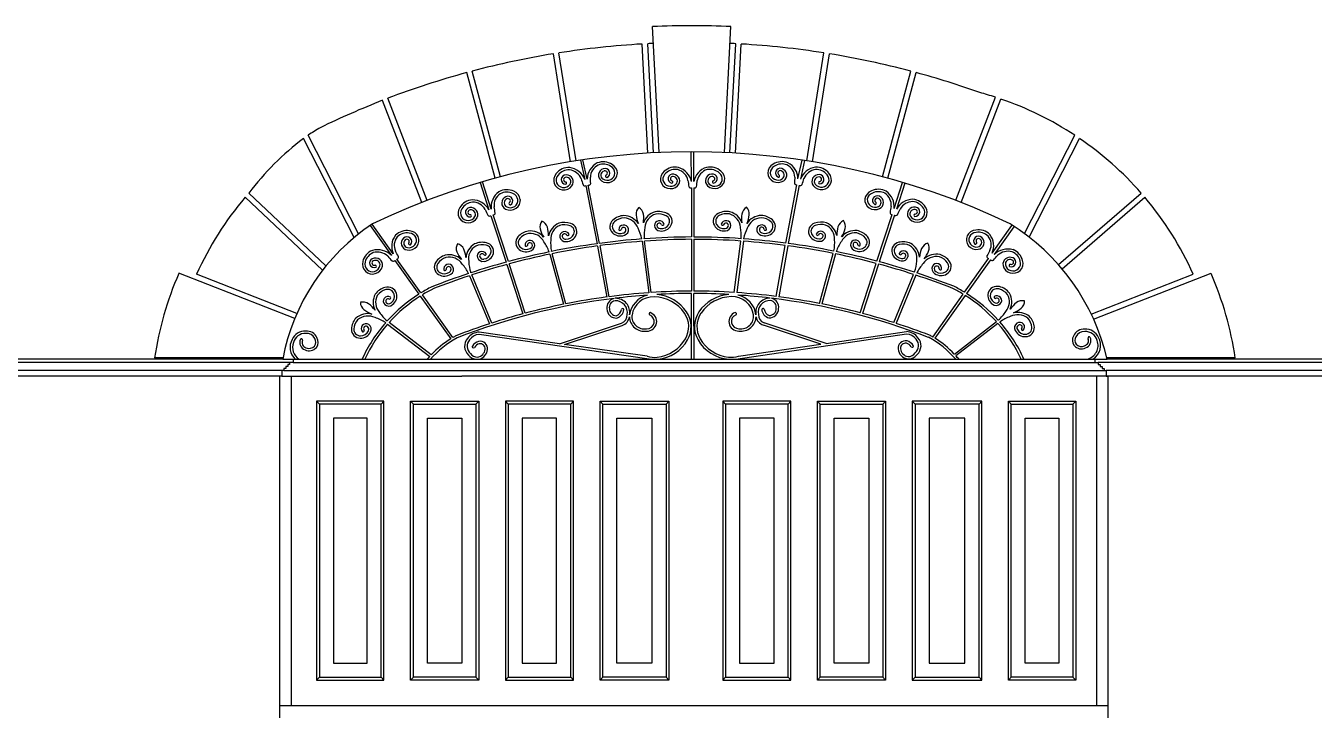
# Model space of a CAD drawing. Extents: x -43 to 90, y 6 to 81.
# Drawn here: x 37.822 to 42.417, y 64.03 to 66.472 of the extents above; entities that cross this region are included whole.
import ezdxf

# ---------------------------------------------------------------- set-up
doc = ezdxf.new("R2010")
doc.units = 0
doc.header["$LTSCALE"] = 0.1
doc.header["$MEASUREMENT"] = 0
doc.layers.add('visto', color=9, linetype='CONTINUOUS')

msp = doc.modelspace()

# ---------------------------------------------------------------- linework, layer by layer
at = {"layer": 'visto'}
for p, q in [((40.0805, 66.0196), (40.0569, 66.469)), ((40.3131, 66.0196), (40.3367, 66.469)), ((40.0405, 66.0175), (40.0201, 66.4069)), ((40.0605, 66.0186), (40.0401, 66.408)), ((40.3331, 66.0186), (40.3535, 66.408)), ((40.353, 66.0175), (40.3735, 66.4069)), ((39.7647, 65.9868), (39.7037, 66.3721)), ((39.7844, 65.99), (39.7234, 66.3753)), ((40.6071, 65.9901), (40.6682, 66.3753)), ((40.6269, 65.9869), (40.6879, 66.3721)), ((39.5149, 65.9331), (39.4139, 66.3101)), ((40.8768, 65.9334), (40.9777, 66.3101)), ((39.4956, 65.9279), (39.3946, 66.3049)), ((40.8961, 65.9282), (40.997, 66.3049)), ((39.2528, 65.8486), (39.1128, 66.2133)), ((41.139, 65.8492), (41.2802, 66.2171)), ((39.2342, 65.8414), (39.0942, 66.206)), ((41.1577, 65.842), (41.2992, 66.2107)), ((39.0083, 65.7291), (38.8288, 66.0814)), ((41.3841, 65.7307), (41.5628, 66.0814)), ((38.9924, 65.7162), (38.812, 66.0702)), ((41.4001, 65.718), (41.5795, 66.0702)), ((39.7998, 65.9924), (39.8154, 65.9237)), ((39.8241, 65.9251), (39.8084, 65.9937)), ((40.1955, 65.9159), (40.1951, 66.0211)), ((40.2043, 65.9159), (40.2038, 66.0221)), ((40.5757, 65.926), (40.5902, 65.9926)), ((40.5988, 65.9913), (40.5843, 65.9246)), ((39.4418, 65.9125), (39.4734, 65.8156)), ((39.4817, 65.8182), (39.4502, 65.915)), ((39.8194, 65.9017), (39.8597, 65.6945)), ((39.8684, 65.6957), (39.828, 65.9032)), ((40.1956, 65.8937), (40.1958, 65.7184)), ((40.2043, 65.8937), (40.2045, 65.7184)), ((40.532, 65.6965), (40.5718, 65.9041)), ((40.5805, 65.9027), (40.5407, 65.6953)), ((40.9183, 65.8199), (40.9484, 65.913)), ((40.9567, 65.9105), (40.9266, 65.8174)), ((38.8801, 65.5994), (38.604, 65.8599)), ((38.8925, 65.6151), (38.6171, 65.8751)), ((39.4526, 65.8796), (39.4525, 65.8796)), ((39.4609, 65.8819), (39.4609, 65.8819)), ((40.939, 65.8837), (40.939, 65.8836)), ((40.9473, 65.8814), (40.9474, 65.8814)), ((41.5043, 65.6201), (41.7994, 65.8751)), ((41.5174, 65.605), (41.8125, 65.8599)), ((39.0497, 65.7595), (39.1257, 65.6525)), ((39.1326, 65.6577), (39.0568, 65.7643)), ((39.4803, 65.7944), (39.5347, 65.6283)), ((39.5431, 65.6306), (39.4887, 65.797)), ((40.8574, 65.6322), (40.9114, 65.7987)), ((40.9198, 65.7962), (40.8658, 65.6299)), ((41.2679, 65.6603), (41.3381, 65.7597)), ((41.3455, 65.7551), (41.2751, 65.6556)), ((40.0183, 65.7119), (40.0184, 65.7113)), ((40.0271, 65.7119), (40.027, 65.713)), ((40.1958, 65.71), (40.196, 65.5254)), ((40.2045, 65.71), (40.2048, 65.5254)), ((40.3732, 65.7123), (40.3733, 65.7134)), ((40.382, 65.7124), (40.3819, 65.7117)), ((39.688, 65.6657), (39.6882, 65.665)), ((39.6968, 65.6668), (39.6965, 65.6678)), ((39.8612, 65.6862), (39.8938, 65.5042)), ((39.9024, 65.5054), (39.8698, 65.6874)), ((40.0195, 65.7029), (40.0434, 65.5196)), ((40.0521, 65.5202), (40.0282, 65.7036)), ((40.3487, 65.5205), (40.3721, 65.704)), ((40.3809, 65.7034), (40.3574, 65.52)), ((40.4984, 65.5061), (40.5306, 65.6882)), ((40.5392, 65.6871), (40.5071, 65.505)), ((40.7037, 65.668), (40.704, 65.669)), ((40.7124, 65.6669), (40.7122, 65.6663)), ((39.1384, 65.6346), (39.2239, 65.5142)), ((39.2312, 65.5188), (39.1456, 65.6393)), ((39.5373, 65.6203), (39.5949, 65.4441)), ((39.6033, 65.4464), (39.5457, 65.6226)), ((39.6904, 65.6569), (39.7397, 65.4783)), ((39.7483, 65.48), (39.699, 65.6587)), ((40.6526, 65.4811), (40.7015, 65.6599)), ((40.71, 65.6582), (40.6612, 65.4794)), ((40.7977, 65.4478), (40.8548, 65.6242)), ((40.8633, 65.6219), (40.8061, 65.4456)), ((41.1696, 65.5211), (41.2549, 65.6419)), ((41.2621, 65.6372), (41.1769, 65.5166)), ((38.7808, 65.427), (38.3678, 65.5887)), ((38.7886, 65.4454), (38.431, 65.5854)), ((39.4007, 65.5886), (39.401, 65.588)), ((39.4042, 65.5802), (39.4755, 65.4086)), ((39.4093, 65.5907), (39.4088, 65.5917)), ((39.4837, 65.4112), (39.4125, 65.5829)), ((40.9174, 65.413), (40.9882, 65.5848)), ((40.9964, 65.5821), (40.9257, 65.4103)), ((40.9914, 65.5927), (40.9918, 65.5936)), ((40.9999, 65.5906), (40.9997, 65.59)), ((41.6217, 65.443), (41.9855, 65.5854)), ((41.6301, 65.4248), (42.0488, 65.5887)), ((40.196, 65.5254), (40.196, 65.5254)), ((40.2048, 65.5254), (40.2048, 65.5254)), ((39.2289, 65.5073), (39.3372, 65.3548)), ((39.3445, 65.3593), (39.2362, 65.5119)), ((39.7483, 65.48), (39.7483, 65.48)), ((40.1964, 65.2821), (40.1961, 65.517)), ((40.2051, 65.2821), (40.2048, 65.517)), ((40.6526, 65.4811), (40.6526, 65.4811)), ((41.0567, 65.3614), (41.1647, 65.5142)), ((41.172, 65.5096), (41.0641, 65.3569)), ((39.6033, 65.4464), (39.6033, 65.4464)), ((40.7977, 65.4478), (40.7977, 65.4478)), ((39.1047, 65.413), (39.1054, 65.4125)), ((39.111, 65.4189), (39.1102, 65.4195)), ((39.1122, 65.4072), (39.2623, 65.292)), ((39.2681, 65.2983), (39.1179, 65.4136)), ((39.4837, 65.4112), (39.4837, 65.4112)), ((39.7248, 65.3376), (39.9463, 65.411)), ((39.7435, 65.335), (39.9489, 65.403)), ((40.6578, 65.3361), (40.4522, 65.4036)), ((40.6765, 65.3388), (40.4548, 65.4116)), ((40.9174, 65.413), (40.9174, 65.413)), ((41.1333, 65.3005), (41.2832, 65.4163)), ((41.2889, 65.4099), (41.1391, 65.2943)), ((41.2901, 65.4215), (41.2909, 65.4222)), ((41.2964, 65.4156), (41.2957, 65.4151)), ((40.0445, 65.2821), (39.4382, 65.3703)), ((39.7248, 65.3376), (39.4386, 65.3787)), ((40.3544, 65.2821), (40.9631, 65.3722)), ((40.6765, 65.3388), (40.9626, 65.3806)), ((40.0374, 65.2927), (39.7435, 65.335)), ((40.364, 65.2931), (40.6578, 65.3361)), ((38.7629, 65.2701), (35.9981, 65.2701)), ((38.7382, 65.2821), (36.0331, 65.2821)), ((38.7391, 65.287), (38.2814, 65.287)), ((38.7382, 65.2821), (41.6783, 65.2821)), ((38.7749, 65.2701), (41.6345, 65.2702)), ((44.239, 65.2701), (41.6465, 65.2701)), ((42.1351, 65.287), (41.6771, 65.287)), ((44.204, 65.2821), (41.6783, 65.2821)), ((38.7407, 65.2421), (36.0261, 65.2421)), ((38.7284, 65.2221), (36.0261, 65.2221)), ((38.7284, 61.5631), (38.7284, 65.2221)), ((38.7349, 65.2221), (39.3766, 65.2221)), ((38.7419, 65.2421), (41.6675, 65.2422)), ((38.7692, 64.0471), (38.7692, 65.2221)), ((41.6815, 65.2221), (39.3766, 65.2221)), ((41.6415, 64.0471), (41.6415, 65.2221)), ((44.211, 65.2421), (41.6745, 65.2421)), ((44.204, 65.2221), (41.6815, 65.2221)), ((41.6835, 61.5404), (41.6815, 65.2221)), ((38.8691, 65.1221), (38.8591, 65.1321)), ((39.0891, 65.1221), (39.0991, 65.1321)), ((39.2041, 65.1221), (39.1941, 65.1321)), ((39.4271, 65.1221), (39.4371, 65.1321)), ((39.5421, 65.1221), (39.5321, 65.1321)), ((39.7651, 65.1221), (39.7751, 65.1321)), ((39.8801, 65.1221), (39.8701, 65.1321)), ((40.1051, 65.1221), (40.1151, 65.1321)), ((40.3173, 65.1221), (40.3073, 65.1321)), ((40.5403, 65.1221), (40.5503, 65.1321)), ((40.6553, 65.1221), (40.6453, 65.1321)), ((40.8783, 65.1221), (40.8883, 65.1321)), ((40.9933, 65.1221), (40.9833, 65.1321)), ((41.2213, 65.1221), (41.2313, 65.1321)), ((41.3363, 65.1221), (41.3263, 65.1321)), ((41.5563, 65.1221), (41.5663, 65.1321)), ((38.8691, 64.1471), (38.8591, 64.1371)), ((39.0891, 64.1471), (39.0991, 64.1371)), ((39.2041, 64.1471), (39.1941, 64.1371)), ((39.4271, 64.1471), (39.4371, 64.1371)), ((39.5421, 64.1471), (39.5321, 64.1371)), ((39.7651, 64.1471), (39.7751, 64.1371)), ((39.8801, 64.1471), (39.8701, 64.1371)), ((40.1051, 64.1471), (40.1151, 64.1371)), ((40.3173, 64.1471), (40.3073, 64.1371)), ((40.5403, 64.1471), (40.5503, 64.1371)), ((40.6553, 64.1471), (40.6453, 64.1371)), ((40.8783, 64.1471), (40.8883, 64.1371)), ((40.9933, 64.1471), (40.9833, 64.1371)), ((41.2213, 64.1471), (41.2313, 64.1371)), ((41.3363, 64.1471), (41.3263, 64.1371)), ((41.5563, 64.1471), (41.5663, 64.1371)), ((38.7279, 64.0471), (41.6815, 64.0471))]:
    msp.add_line(p, q, dxfattribs=at)
for points in [[(38.7749, 65.2821), (38.7749, 65.2701), (38.7629, 65.2701), (38.7629, 65.2631), (38.7559, 65.2631), (38.7559, 65.2561), (38.7489, 65.2561), (38.7489, 65.2491), (38.7419, 65.2491), (38.7419, 65.2421), (38.7349, 65.2421), (38.7349, 65.2221), (38.7284, 65.2221)], [(41.6345, 65.2821), (41.6345, 65.2701), (41.6465, 65.2701), (41.6465, 65.2631), (41.6535, 65.2631), (41.6535, 65.2561), (41.6605, 65.2561), (41.6605, 65.2491), (41.6675, 65.2491), (41.6675, 65.2421), (41.6745, 65.2421), (41.6745, 65.2221), (41.6815, 65.2221)]]:
    msp.add_lwpolyline(points, dxfattribs=at)
for points in [[(39.0991, 65.1321), (38.8591, 65.1321), (38.8591, 64.1371), (39.0991, 64.1371)], [(39.0891, 65.1221), (38.8691, 65.1221), (38.8691, 64.1471), (39.0891, 64.1471)], [(39.1941, 65.1321), (39.4371, 65.1321), (39.4371, 64.1371), (39.1941, 64.1371)], [(39.2041, 65.1221), (39.4271, 65.1221), (39.4271, 64.1471), (39.2041, 64.1471)], [(39.7751, 65.1321), (39.5321, 65.1321), (39.5321, 64.1371), (39.7751, 64.1371)], [(39.7651, 65.1221), (39.5421, 65.1221), (39.5421, 64.1471), (39.7651, 64.1471)], [(39.8701, 65.1321), (40.1151, 65.1321), (40.1151, 64.1371), (39.8701, 64.1371)], [(39.8801, 65.1221), (40.1051, 65.1221), (40.1051, 64.1471), (39.8801, 64.1471)], [(40.5503, 65.1321), (40.3073, 65.1321), (40.3073, 64.1371), (40.5503, 64.1371)], [(40.5403, 65.1221), (40.3173, 65.1221), (40.3173, 64.1471), (40.5403, 64.1471)], [(40.6453, 65.1321), (40.8883, 65.1321), (40.8883, 64.1371), (40.6453, 64.1371)], [(40.6553, 65.1221), (40.8783, 65.1221), (40.8783, 64.1471), (40.6553, 64.1471)], [(41.2313, 65.1321), (40.9833, 65.1321), (40.9833, 64.1371), (41.2313, 64.1371)], [(41.2213, 65.1221), (40.9933, 65.1221), (40.9933, 64.1471), (41.2213, 64.1471)], [(41.3263, 65.1321), (41.5663, 65.1321), (41.5663, 64.1371), (41.3263, 64.1371)], [(41.3363, 65.1221), (41.5563, 65.1221), (41.5563, 64.1471), (41.3363, 64.1471)], [(39.0391, 65.0721), (38.9191, 65.0721), (38.9191, 64.1971), (39.0391, 64.1971)], [(39.2541, 65.0721), (39.3771, 65.0721), (39.3771, 64.1971), (39.2541, 64.1971)], [(39.7151, 65.0721), (39.5921, 65.0721), (39.5921, 64.1971), (39.7151, 64.1971)], [(39.9301, 65.0721), (40.0551, 65.0721), (40.0551, 64.1971), (39.9301, 64.1971)], [(40.4903, 65.0721), (40.3673, 65.0721), (40.3673, 64.1971), (40.4903, 64.1971)], [(40.7053, 65.0721), (40.8283, 65.0721), (40.8283, 64.1971), (40.7053, 64.1971)], [(41.1713, 65.0721), (41.0433, 65.0721), (41.0433, 64.1971), (41.1713, 64.1971)], [(41.3863, 65.0721), (41.5063, 65.0721), (41.5063, 64.1971), (41.3863, 64.1971)]]:
    msp.add_lwpolyline(points, close=True, dxfattribs=at)
for centre, radius, start, end in [((40.1968, 63.4181), 3.054, 87.3752, 92.6248), ((40.1998, 63.3159), 3.0963, 93.326, 98.8497), ((40.1968, 63.4181), 2.994, 92.6173, 93), ((40.1968, 63.4181), 2.994, 87, 87.3827), ((40.195, 63.357), 3.0552, 81.0908, 86.6516), ((40.1966, 63.358), 3.0542, 99.288, 104.8497), ((40.195, 63.358), 3.0542, 75.1503, 80.712), ((40.1964, 63.3596), 3.0525, 105.2286, 110.7919), ((40.1932, 63.3447), 3.0674, 70.3688, 74.8093), ((40.9206, 65.1059), 1.1679, 72.0673, 74.9546), ((40.1858, 63.4181), 2.994, 111.3827, 116.0305), ((40.9206, 65.1059), 1.1679, 56.6422, 71.0851), ((39.471, 65.1059), 1.1679, 120.8624, 123.3578), ((39.4356, 65.252), 1.0286, 127.3111, 142.7203), ((40.9206, 65.1059), 1.1679, 41.1939, 55.654), ((40.1958, 63.374), 2.6482, 64.574, 115.426), ((39.4959, 65.1059), 1.1679, 139.7873, 155.7578), ((40.9206, 65.1059), 1.1679, 24.2422, 40.2127), ((39.4684, 65.1461), 0.7427, 123.4651, 169.4424), ((40.9206, 65.1059), 0.7779, 13.0948, 58.006), ((39.4479, 65.1164), 1.1788, 156.383, 171.6828), ((40.9686, 65.1164), 1.1788, 8.3172, 23.617)]:
    msp.add_arc(centre, radius, start, end, dxfattribs=at)
for centre, major_axis, start_param, end_param in [((39.8811, 65.9308), (0.058, 0), 0.99127, 1.944547), ((40.5187, 65.9316), (-0.058, 0), 4.34117, 5.294447), ((40.5062, 65.9249), (0.0695, 0), 0.015724, 1.067948), ((39.7429, 65.9208), (0.0383, 0), 2.441805, 3.475413), ((39.7429, 65.9208), (0.0296, 0), 2.434708, 3.469266), ((39.7597, 65.9107), (-0.058, 0), 4.679404, 5.632681), ((39.7597, 65.9107), (-0.0492, 0), 4.688011, 5.637156), ((39.7486, 65.9231), (-0.0173, 0), 4.709873, 7.802979), ((39.7492, 65.9154), (-0.0254, 0), 2.515208, 4.734799), ((39.7537, 65.9083), (-0.0523, 0), 3.49922, 4.574067), ((39.7502, 65.9005), (-0.0695, 0), 3.49555, 4.547774), ((39.8936, 65.9242), (-0.0695, 0), -1.065416, -0.013192), ((39.8876, 65.9304), (-0.0523, 0), -1.091709, -0.016862), ((39.8894, 65.9385), (0.0254, 0), 1.889151, 4.108742), ((39.8811, 65.9308), (-0.0492, 0), 4.128388, 5.077533), ((39.8894, 65.9385), (0.0167, 0), 1.882185, 4.108742), ((39.8873, 65.9461), (-0.0173, 0), 1.962565, 5.05567), ((39.8873, 65.9461), (-0.0086, 0), 1.962565, 5.067432), ((39.8943, 65.9354), (0.0049, 0), 2.4356, 4.631122), ((39.8934, 65.9456), (0.0296, 0), 0.013092, 1.04765), ((39.8955, 65.9471), (-0.0275, 0), 2.054823, 3.100483), ((39.8955, 65.9471), (0.0363, 0), -1.086769, -0.034555), ((39.8934, 65.9456), (-0.0383, 0), 3.148537, 4.182146), ((40.1235, 65.9248), (0.0383, 0), 2.272688, 3.306297), ((40.1235, 65.9248), (-0.0296, 0), -0.876001, 0.158557), ((40.1383, 65.9122), (-0.058, 0), 4.510287, 5.463564), ((40.1383, 65.9122), (0.0492, 0), 1.377301, 2.326446), ((40.1295, 65.9262), (0.0173, 0), 1.399164, 4.492269), ((40.1288, 65.9184), (0.0254, 0), -0.795501, 1.42409), ((40.132, 65.9107), (-0.0523, 0), 3.330103, 4.40495), ((40.1272, 65.9036), (-0.0695, 0), 3.326199, 4.378657), ((40.2726, 65.9038), (0.0695, 0), 1.90706, 2.959518), ((40.2678, 65.9109), (0.0523, 0), 1.880767, 2.955614), ((40.271, 65.9186), (0.0254, 0), 1.720035, 3.939626), ((40.2615, 65.9123), (0.058, 0), 0.822153, 1.77543), ((40.2615, 65.9123), (0.0492, 0), 0.817678, 1.766823), ((40.2702, 65.9264), (0.0173, 0), -1.348145, 1.744961), ((40.2763, 65.9249), (-0.0296, 0), 2.985568, 4.020126), ((40.2763, 65.9249), (0.0383, 0), -0.162172, 0.871436), ((40.5063, 65.9464), (0.0383, 0), 2.103571, 3.13718), ((40.5042, 65.9478), (-0.0363, 0), 0.037087, 1.089301), ((40.5063, 65.9464), (-0.0296, 0), -1.045118, -0.01056), ((40.5042, 65.9478), (-0.0275, 0), 0.043641, 1.089301), ((40.5187, 65.9316), (-0.0492, 0), 4.349777, 5.298922), ((40.5124, 65.9468), (-0.0173, 0), 4.37164, 7.464745), ((40.5124, 65.9468), (-0.0086, 0), 4.359877, 7.464745), ((40.5055, 65.9361), (0.0049, 0), -1.486997, 0.708524), ((40.5103, 65.9393), (-0.0167, 0), 2.176975, 4.403532), ((40.5103, 65.9393), (-0.0254, 0), 2.176975, 4.396566), ((40.5122, 65.9312), (0.0523, 0), 0.019394, 1.094241), ((40.6496, 65.9016), (0.0695, 0), 1.737943, 2.790167), ((40.6461, 65.9094), (-0.0523, 0), -1.429942, -0.355096), ((40.6506, 65.9165), (0.0254, 0), 1.550918, 3.770509), ((40.6401, 65.9118), (-0.058, 0), 3.794629, 4.747906), ((40.6401, 65.9118), (-0.0492, 0), 3.790154, 4.739299), ((40.6512, 65.9242), (0.0173, 0), -1.517262, 1.575844), ((40.6569, 65.9219), (-0.0296, 0), 2.816451, 3.851009), ((40.6569, 65.9219), (-0.0383, 0), 2.810304, 3.843912), ((39.7404, 65.9215), (-0.0363, 0), 0.375321, 1.427535), ((39.7404, 65.9215), (0.0275, 0), 3.523467, 4.569127), ((39.7404, 65.9215), (-0.0363, 0), 1.427535, 2.515208), ((39.7404, 65.9215), (0.0275, 0), 4.569127, 5.656801), ((39.7486, 65.9231), (0.0086, 0), 1.556518, 4.661386), ((39.7457, 65.9108), (0.0049, 0), -1.148763, 1.046758), ((39.7492, 65.9154), (-0.0167, 0), 2.515208, 4.741765), ((41.3806, 66.3756), (1.6459, 0), 3.429858, 3.44392), ((39.8158, 65.9079), (-0.0073, 0), 0.48749, 2.07613), ((39.8292, 65.9101), (-0.0073, 0), 1.406228, 2.994868), ((38.1917, 65.8483), (-1.6459, 0), 3.180031, 3.194093), ((39.8955, 65.9471), (-0.0363, 0), 0.96715, 2.054823), ((39.8955, 65.9471), (-0.0275, 0), 0.96715, 2.054823), ((40.1212, 65.9258), (-0.0363, 0), 0.206204, 1.258418), ((40.1212, 65.9258), (0.0275, 0), 3.354351, 4.400011), ((40.1212, 65.9258), (-0.0363, 0), 1.258418, 2.346092), ((40.1212, 65.9258), (0.0275, 0), 4.400011, 5.487684), ((40.1295, 65.9262), (0.0086, 0), 1.387401, 4.492269), ((40.1245, 65.9145), (-0.0049, 0), 1.823712, 4.019234), ((40.1288, 65.9184), (0.0167, 0), -0.795501, 1.431056), ((41.8175, 66.1082), (-1.6459, 0), 0.119149, 0.13321), ((40.1931, 65.9003), (0.0073, 0), 3.459966, 5.049038), ((40.2067, 65.9003), (-0.0073, 0), 1.236679, 2.825751), ((38.5818, 66.1042), (1.6459, 0), -0.130679, -0.116617), ((40.271, 65.9186), (-0.0167, 0), -1.428524, 0.798033), ((40.2786, 65.926), (-0.0363, 0), 0.798033, 1.885706), ((40.2786, 65.926), (-0.0275, 0), 0.798033, 1.885706), ((40.2702, 65.9264), (-0.0086, 0), 1.793448, 4.898316), ((40.2753, 65.9147), (0.0049, 0), 2.266484, 4.462005), ((40.2786, 65.926), (0.0275, 0), -1.255886, -0.210226), ((40.2786, 65.926), (0.0363, 0), -1.255886, -0.203672), ((40.5042, 65.9478), (0.0363, 0), 4.230894, 5.318567), ((40.5042, 65.9478), (0.0275, 0), 4.230894, 5.318567), ((42.2082, 65.8532), (-1.6459, 0), -0.049968, -0.035906), ((40.5706, 65.911), (0.0073, 0), 3.29085, 4.87949), ((40.584, 65.9088), (0.0073, 0), 4.209587, 5.798227), ((39.018, 66.3727), (1.6459, 0), -0.299795, -0.285734), ((40.6593, 65.9226), (-0.0363, 0), 0.628916, 1.71659), ((40.6506, 65.9165), (-0.0167, 0), 4.685545, 6.912101), ((40.6593, 65.9226), (0.0275, 0), 3.770509, 4.858182), ((40.6541, 65.9119), (0.0049, 0), 2.097367, 4.292888), ((40.6512, 65.9242), (-0.0086, 0), 1.624331, 4.729199), ((40.6593, 65.9226), (0.0275, 0), -1.425003, -0.379343), ((40.6593, 65.9226), (-0.0363, 0), 1.71659, 2.768804), ((39.42, 65.7957), (-0.058, 0), -1.469804, -0.516527), ((39.412, 65.7843), (-0.0695, 0), 3.629528, 4.681751), ((39.5508, 65.8262), (-0.0695, 0), -0.931439, 0.120785), ((39.544, 65.8316), (0.0523, 0), 2.183861, 3.258708), ((39.5375, 65.8312), (0.058, 0), 1.125247, 2.078524), ((39.5375, 65.8312), (0.0492, 0), 1.120772, 2.069917), ((39.5446, 65.8399), (-0.0254, 0), -1.118464, 1.101127), ((39.5446, 65.8399), (-0.0167, 0), -1.12543, 1.101127), ((39.5415, 65.8471), (0.0173, 0), -1.045051, 2.048055), ((39.5415, 65.8471), (0.0086, 0), -1.045051, 2.059817), ((39.5476, 65.8474), (-0.0296, 0), 3.288662, 4.32322), ((39.5476, 65.8474), (0.0383, 0), 0.140922, 1.17453), ((39.5495, 65.8492), (-0.0275, 0), 2.1888, 3.23446), ((39.5495, 65.8492), (0.0363, 0), -0.952792, 0.099422), ((40.8504, 65.8507), (0.0363, 0), 3.044703, 4.096917), ((40.8523, 65.849), (-0.0383, 0), -1.171998, -0.13839), ((40.8504, 65.8507), (-0.0275, 0), -0.090336, 0.955324), ((40.8523, 65.849), (0.0296, 0), 1.962497, 2.997055), ((40.8626, 65.8328), (0.058, 0), 1.0656, 2.018877), ((40.8585, 65.8487), (0.0173, 0), 1.09607, 4.189175), ((40.8626, 65.8328), (0.0492, 0), 1.074207, 2.023352), ((40.8585, 65.8487), (0.0086, 0), 1.084308, 4.189175), ((40.8554, 65.8415), (-0.0167, 0), 2.042998, 4.269555), ((40.8554, 65.8415), (0.0254, 0), -1.098595, 1.120996), ((40.856, 65.8332), (0.0523, 0), -0.114583, 0.960264), ((40.8493, 65.8278), (0.0695, 0), -0.118253, 0.93397), ((40.9881, 65.7862), (0.0695, 0), 1.603966, 2.65619), ((40.9801, 65.7976), (0.058, 0), 0.519059, 1.472336), ((39.4019, 65.8035), (-0.0383, 0), -0.565811, 0.467798), ((39.4019, 65.8035), (0.0296, 0), 2.568685, 3.603243), ((39.42, 65.7957), (0.0492, 0), 1.680395, 2.62954), ((39.4072, 65.8066), (0.0173, 0), 1.702258, 4.795363), ((39.4072, 65.8066), (-0.0086, 0), -1.451097, 1.653771), ((39.4089, 65.7989), (0.0254, 0), -0.492407, 1.727184), ((39.4089, 65.7989), (0.0167, 0), -0.492407, 1.73415), ((39.4143, 65.7925), (0.0523, 0), 0.491605, 1.566451), ((40.9617, 66.4644), (1.6459, 0), 3.563835, 3.577897), ((39.4889, 65.804), (0.0073, 0), 4.681797, 6.270437), ((37.8747, 65.5325), (-1.6459, 0), 3.314008, 3.32807), ((39.5495, 65.8492), (-0.0363, 0), 1.101127, 2.1888), ((39.5495, 65.8492), (-0.0275, 0), 1.101127, 2.1888), ((39.5499, 65.8374), (0.0049, 0), 2.569577, 4.765099), ((40.0357, 65.7993), (0.0377, 0), 2.392404, 3.21208), ((39.9877, 65.7935), (-0.0377, 0), 3.320473, 4.140149), ((40.0859, 65.7488), (-0.0648, 0), -1.271627, -0.320751), ((39.9078, 65.7856), (-0.1179, 0), 2.989452, 3.268401), ((40.0859, 65.7488), (0.0561, 0), 1.879669, 3.074893), ((40.0783, 65.7456), (0.0663, 0), 1.08282, 1.745367), ((40.0783, 65.7456), (-0.0575, 0), 4.224413, 4.877482), ((40.094, 65.7741), (0.0327, 0), -0.50665, 1.08282), ((40.3061, 65.7743), (0.0327, 0), 2.061304, 3.650775), ((40.3219, 65.7459), (0.0663, 0), 1.398758, 2.061304), ((40.3219, 65.7459), (-0.0575, 0), 4.549828, 5.202897), ((40.3143, 65.7491), (-0.0561, 0), 3.210824, 4.406048), ((40.3143, 65.7491), (0.0648, 0), 0.323283, 1.274159), ((40.4923, 65.7863), (0.1179, 0), 3.017316, 3.296265), ((40.4124, 65.794), (-0.0377, 0), -0.996025, -0.176349), ((40.3644, 65.7997), (-0.0377, 0), 3.073637, 3.893314), ((40.8504, 65.8507), (0.0363, 0), 4.096917, 5.18459), ((40.8504, 65.8507), (0.0275, 0), 4.096917, 5.18459), ((40.8501, 65.839), (0.0049, 0), 4.662211, 6.857732), ((42.5261, 65.5382), (1.6459, 0), 2.957647, 2.971709), ((40.9112, 65.8057), (-0.0073, 0), 0.01528, 1.60392), ((39.4366, 66.4626), (-1.6459, 0), 2.70782, 2.721882), ((40.9858, 65.7944), (0.0523, 0), 1.577673, 2.65252), ((40.9912, 65.8008), (-0.0254, 0), 4.558533, 6.778124), ((40.9912, 65.8008), (-0.0167, 0), 4.551567, 6.778124), ((40.9801, 65.7976), (-0.0492, 0), 3.656177, 4.605322), ((40.9941, 65.7959), (0.0049, 0), 1.96339, 4.158911), ((40.9929, 65.8085), (-0.0173, 0), 1.490354, 4.583459), ((40.9929, 65.8085), (0.0086, 0), 4.631947, 7.736814), ((40.9982, 65.8054), (0.0296, 0), -0.459119, 0.575439), ((40.9982, 65.8054), (-0.0383, 0), 2.676327, 3.709935), ((39.3994, 65.8038), (-0.0363, 0), 0.509298, 1.561512), ((39.3994, 65.8038), (-0.0275, 0), 0.515852, 1.561512), ((39.3994, 65.8038), (-0.0363, 0), 1.561512, 2.649186), ((39.3994, 65.8038), (0.0275, 0), 4.703105, 5.790778), ((39.406, 65.794), (0.0049, 0), -1.014786, 1.180735), ((39.476, 65.8001), (0.0073, 0), 3.76306, 5.3517), ((39.6931, 65.7545), (0.0377, 0), 2.526973, 3.346649), ((39.6463, 65.7425), (0.0377, 0), 0.31345, 1.133126), ((39.5682, 65.7244), (-0.1179, 0), 3.124022, 3.402971), ((39.7499, 65.7109), (-0.0648, 0), -1.137057, -0.186181), ((39.7499, 65.7109), (0.0561, 0), 2.014239, 3.209463), ((39.7428, 65.7068), (0.0663, 0), 1.21739, 1.879936), ((39.7428, 65.7068), (0.0575, 0), 1.21739, 1.870459), ((39.7544, 65.737), (0.024, 0), -0.372081, 1.21739), ((39.7544, 65.737), (-0.0327, 0), 2.769512, 4.358983), ((39.9376, 65.7552), (0.0327, 0), 2.30814, 3.897611), ((39.9376, 65.7552), (0.024, 0), 2.30814, 3.897611), ((39.9602, 65.7314), (-0.0663, 0), -1.495999, -0.833453), ((39.9602, 65.7314), (0.0575, 0), 1.655071, 2.30814), ((39.9538, 65.7444), (-0.0174, 0), 3.347127, 6.279401), ((39.952, 65.7326), (0.0648, 0), 0.570119, 1.520995), ((39.952, 65.7326), (0.0561, 0), 0.316068, 1.511291), ((40.1151, 65.8106), (0.1179, 0), 3.264152, 3.543101), ((40.0812, 65.7597), (-0.0174, 0), 3.394745, 6.327019), ((40.0845, 65.7599), (-0.0207, 0), 0.043834, 1.520137), ((40.0812, 65.7597), (-0.00864, 0), 3.394745, 6.327019), ((40.0845, 65.7599), (0.012, 0), 3.185426, 4.689547), ((40.0887, 65.777), (-0.0389, 0), 1.437651, 2.634942), ((40.0887, 65.777), (-0.0301, 0), 1.424816, 2.634942), ((40.0932, 65.765), (-0.00492, 0), 0.731886, 2.91601), ((40.094, 65.7741), (0.024, 0), -0.50665, 1.08282), ((40.3115, 65.7772), (0.0389, 0), 3.650775, 4.848066), ((40.3061, 65.7743), (0.024, 0), 2.061304, 3.650775), ((40.3115, 65.7772), (-0.0301, 0), 0.509182, 1.719308), ((40.319, 65.76), (0.0174, 0), -0.041302, 2.890973), ((40.307, 65.7652), (0.00492, 0), 3.369707, 5.553831), ((40.319, 65.76), (0.00864, 0), -0.041302, 2.890973), ((40.3157, 65.7601), (0.012, 0), -1.545423, -0.041302), ((40.3157, 65.7601), (-0.0207, 0), 1.623988, 3.100291), ((40.2849, 65.8108), (-0.1179, 0), 2.742616, 3.021565), ((40.4482, 65.7333), (0.0648, 0), 1.62313, 2.574006), ((40.4482, 65.7333), (0.0561, 0), 1.632834, 2.828057), ((40.4464, 65.745), (-0.0174, 0), 3.147909, 6.080183), ((40.4464, 65.745), (-0.00864, 0), 3.147909, 6.080183), ((40.4401, 65.7319), (0.0575, 0), 0.835985, 1.489054), ((40.4401, 65.7319), (-0.0663, 0), 3.977577, 4.640123), ((40.4626, 65.7559), (0.024, 0), -0.753486, 0.835985), ((40.4626, 65.7559), (0.0327, 0), -0.753486, 0.835985), ((40.6459, 65.7381), (-0.0327, 0), -1.214858, 0.374613), ((40.6459, 65.7381), (0.024, 0), 1.926734, 3.516205), ((40.6576, 65.7079), (0.0663, 0), 1.264188, 1.926734), ((40.6576, 65.7079), (-0.0575, 0), 4.415258, 5.068327), ((40.6505, 65.712), (-0.0561, 0), 3.076255, 4.271478), ((40.6505, 65.712), (0.0648, 0), 0.188713, 1.139589), ((40.832, 65.726), (0.1179, 0), 2.882747, 3.161696), ((40.754, 65.7439), (-0.0377, 0), -1.130595, -0.310918), ((40.7071, 65.7557), (-0.0377, 0), 2.939068, 3.758744), ((40.9241, 65.8018), (0.0073, 0), 4.07561, 5.66425), ((41.0007, 65.8058), (0.0363, 0), 3.636532, 4.724205), ((41.0007, 65.8058), (-0.0275, 0), 0.494939, 1.582613), ((41.0007, 65.8058), (-0.0275, 0), 1.582613, 2.628273), ((41.0007, 65.8058), (-0.0363, 0), 1.582613, 2.634827), ((39.1962, 65.6847), (-0.0695, 0), -0.63672, 0.415503), ((39.188, 65.688), (-0.0523, 0), -0.663013, 0.411833), ((39.1819, 65.6857), (-0.058, 0), 4.561558, 5.514835), ((39.1819, 65.6857), (-0.0492, 0), 4.557083, 5.506228), ((39.1862, 65.6961), (-0.0254, 0), -0.823746, 1.395845), ((39.1862, 65.6961), (-0.0167, 0), -0.830712, 1.395845), ((39.181, 65.7021), (-0.0173, 0), 2.39126, 5.484366), ((39.181, 65.7021), (-0.0086, 0), 2.39126, 5.496128), ((39.1868, 65.7041), (-0.0296, 0), 3.58338, 4.617938), ((39.1868, 65.7041), (0.0383, 0), 0.43564, 1.469249), ((39.188, 65.7063), (-0.0275, 0), 2.483519, 3.529179), ((39.188, 65.7063), (-0.0363, 0), 2.483519, 3.535733), ((39.602, 65.6982), (0.0327, 0), 2.44271, 4.03218), ((39.6277, 65.6774), (0.0663, 0), 1.780163, 2.44271), ((39.602, 65.6982), (-0.024, 0), -0.698883, 0.890588), ((39.6277, 65.6774), (0.0575, 0), 1.789641, 2.44271), ((39.6196, 65.6895), (0.0174, 0), 0.340104, 3.272378), ((39.6194, 65.6776), (-0.0648, 0), 3.846281, 4.797157), ((39.6194, 65.6776), (-0.0561, 0), 3.59223, 4.787453), ((39.7702, 65.7759), (-0.1179, 0), 0.257129, 0.536078), ((39.7437, 65.7211), (0.0174, 0), 0.387722, 3.319996), ((39.747, 65.7217), (0.0207, 0), 3.319996, 4.796299), ((39.7437, 65.7211), (0.00864, 0), 0.387722, 3.319996), ((39.747, 65.7217), (0.012, 0), 3.319996, 4.824117), ((39.7487, 65.7392), (0.0301, 0), 4.700978, 5.911104), ((39.7487, 65.7392), (0.0389, 0), -1.569372, -0.372081), ((39.7548, 65.7279), (0.00492, 0), 4.008049, 6.192172), ((40.2104, 63.3337), (2.4814, 0), 1.648229, 1.709059), ((39.9421, 65.7593), (0.0389, 0), 3.897611, 5.094902), ((39.9421, 65.7593), (-0.0301, 0), 0.756018, 1.966144), ((39.9408, 65.7466), (-0.00492, 0), 0.47495, 2.659074), ((39.9538, 65.7444), (-0.00864, 0), 3.347127, 6.279401), ((39.9505, 65.7437), (0.012, 0), -1.298587, 0.205534), ((39.9505, 65.7437), (-0.0207, 0), 1.870824, 3.347127), ((39.8676, 65.6845), (-0.1534, 0), 3.328625, 3.597299), ((40.1801, 65.7222), (-0.1534, 0), -0.206339, 0.062335), ((40.2104, 63.3337), (2.4814, 0), 1.576665, 1.644707), ((40.2104, 63.3337), (-2.4727, 0), -1.564911, -1.497065), ((40.1962, 63.3336), (2.4814, 0), 1.499418, 1.567459), ((40.1962, 63.3336), (2.4727, 0), 1.499597, 1.567443), ((40.2202, 65.7222), (0.1534, 0), -0.059803, 0.20887), ((40.1962, 63.3336), (2.4814, 0), 1.435066, 1.495895), ((40.5328, 65.6853), (0.1534, 0), 2.688418, 2.957092), ((40.4497, 65.7443), (-0.0207, 0), -0.203002, 1.273301), ((40.4497, 65.7443), (0.012, 0), 2.93859, 4.442711), ((40.4581, 65.7599), (-0.0389, 0), 1.190815, 2.388106), ((40.4581, 65.7599), (0.0301, 0), 4.319573, 5.529699), ((40.4594, 65.7472), (0.00492, 0), 3.626643, 5.810767), ((40.6516, 65.7403), (0.0389, 0), 3.516205, 4.713497), ((40.6516, 65.7403), (-0.0301, 0), 0.374613, 1.584739), ((40.6566, 65.7222), (0.0174, 0), -0.175871, 2.756403), ((40.6454, 65.7289), (0.00492, 0), 3.235137, 5.419261), ((40.6566, 65.7222), (0.00864, 0), -0.175871, 2.756403), ((40.6533, 65.7228), (0.0207, 0), 4.631011, 6.107314), ((40.6533, 65.7228), (-0.012, 0), 1.4616, 2.965721), ((40.5534, 65.6975), (-0.1534, 0), 2.94722, 3.215893), ((40.781, 65.6791), (0.0561, 0), 1.498264, 2.693487), ((40.6299, 65.7769), (-0.1179, 0), 2.608047, 2.886995), ((40.781, 65.6791), (-0.0648, 0), 4.630153, 5.581029), ((40.7808, 65.6909), (-0.0174, 0), 3.013339, 5.945613), ((40.7727, 65.6788), (-0.0575, 0), 3.843008, 4.496077), ((40.7727, 65.6788), (-0.0663, 0), 3.843008, 4.505554), ((40.7983, 65.6996), (-0.024, 0), 2.253537, 3.843008), ((40.7983, 65.6996), (0.0327, 0), -0.888056, 0.701415), ((41.2123, 65.7088), (0.0363, 0), 2.749984, 3.802198), ((41.2136, 65.7066), (0.0383, 0), 1.674876, 2.708484), ((41.2123, 65.7088), (-0.0275, 0), -0.385054, 0.660606), ((41.2136, 65.7066), (0.0296, 0), 1.667779, 2.702337), ((41.2194, 65.7045), (0.0173, 0), 0.801351, 3.894457), ((41.2185, 65.6882), (-0.058, 0), 3.912475, 4.865752), ((41.2194, 65.7045), (-0.0086, 0), 3.931182, 7.03605), ((41.2185, 65.6882), (-0.0492, 0), 3.921082, 4.870227), ((41.2142, 65.6985), (0.0167, 0), -1.393313, 0.833244), ((41.2142, 65.6985), (-0.0254, 0), 1.748279, 3.96787), ((41.2124, 65.6904), (0.0523, 0), -0.409301, 0.665545), ((41.2042, 65.6871), (-0.0695, 0), 2.728621, 3.780845), ((39.0802, 65.619), (0.058, 0), 1.966507, 2.919784), ((39.0802, 65.619), (-0.0492, 0), -1.166479, -0.217334), ((39.076, 65.6059), (-0.0695, 0), 3.924246, 4.976469), ((39.0758, 65.6143), (-0.0523, 0), 3.927916, 5.002762), ((37.6812, 64.9358), (1.6459, 0), 0.467134, 0.481195), ((39.188, 65.7063), (0.0363, 0), 4.537438, 5.625111), ((39.188, 65.7063), (0.0275, 0), 4.537438, 5.625111), ((39.192, 65.6951), (-0.0049, 0), -0.277297, 1.918224), ((39.3947, 65.6773), (0.0377, 0), 2.647218, 3.466894), ((39.4686, 65.7075), (0.1179, 0), 3.518967, 3.797916), ((39.3497, 65.6601), (0.0377, 0), 0.433695, 1.253372), ((39.2745, 65.6331), (0.1179, 0), 0.102674, 0.381623), ((39.4565, 65.6406), (0.0648, 0), 2.12478, 3.075656), ((39.4565, 65.6406), (-0.0561, 0), -1.007109, 0.188115), ((39.45, 65.6357), (0.0663, 0), 1.337635, 2.000181), ((39.45, 65.6357), (-0.0575, 0), 4.479228, 5.132297), ((39.449, 65.6501), (0.0174, 0), 0.507967, 3.440241), ((39.4577, 65.6671), (-0.024, 0), 2.889757, 4.479228), ((39.4577, 65.6671), (-0.0327, 0), 2.889757, 4.479228), ((40.2104, 63.3337), (-2.4814, 0), -1.358791, -1.298549), ((39.6059, 65.7028), (0.0389, 0), 4.03218, 5.229472), ((39.6059, 65.7028), (0.0301, 0), 4.03218, 5.242307), ((39.6064, 65.69), (-0.00492, 0), 0.60952, 2.793644), ((39.6196, 65.6895), (-0.00864, 0), 3.481696, 6.413971), ((39.6164, 65.6884), (-0.012, 0), 1.977576, 3.481696), ((39.6164, 65.6884), (-0.0207, 0), 2.005393, 3.481696), ((39.5425, 65.619), (-0.1534, 0), 3.463195, 3.731869), ((39.8469, 65.6967), (0.1534, 0), 3.069824, 3.338497), ((40.2104, 63.3337), (-2.4814, 0), -1.429014, -1.362313), ((40.2104, 63.3337), (2.4727, 0), 1.712478, 1.7791), ((40.2104, 63.3337), (2.4727, 0), 1.648062, 1.708945), ((40.1962, 63.3336), (-2.4727, 0), 4.576772, 4.637655), ((40.1962, 63.3336), (-2.4727, 0), 4.506617, 4.57324), ((40.1962, 63.3336), (-2.4814, 0), 4.506438, 4.573139), ((40.1962, 63.3336), (2.4814, 0), 1.30108, 1.361323), ((40.8581, 65.6206), (0.1534, 0), 2.553849, 2.822522), ((40.784, 65.6898), (0.0207, 0), 2.804021, 4.280324), ((40.784, 65.6898), (0.012, 0), 2.804021, 4.308142), ((40.7808, 65.6909), (0.00864, 0), -0.128254, 2.804021), ((40.7944, 65.7042), (0.0389, 0), 4.197838, 5.395129), ((40.7944, 65.7042), (-0.0301, 0), 1.04341, 2.253537), ((40.794, 65.6915), (-0.00492, 0), 0.350481, 2.534605), ((40.9427, 65.6689), (-0.0327, 0), -1.335103, 0.254368), ((40.9427, 65.6689), (-0.024, 0), -1.335103, 0.254368), ((40.9487, 65.6704), (0.0301, 0), 3.39596, 4.606086), ((40.9506, 65.6375), (0.0663, 0), 1.143943, 1.806489), ((40.9515, 65.6519), (-0.0174, 0), 2.845476, 5.777751), ((40.9506, 65.6375), (0.0575, 0), 1.15342, 1.806489), ((40.944, 65.6424), (0.0561, 0), -0.185583, 1.00964), ((40.944, 65.6424), (-0.0648, 0), 3.210061, 4.160937), ((41.1261, 65.6354), (0.1179, 0), 2.762502, 3.04145), ((41.0508, 65.6622), (0.0377, 0), 1.890753, 2.710429), ((40.9318, 65.7093), (0.1179, 0), -0.653791, -0.374842), ((41.0057, 65.6793), (-0.0377, 0), 2.818823, 3.638499), ((41.2123, 65.7088), (-0.0363, 0), 0.660606, 1.748279), ((41.2123, 65.7088), (0.0275, 0), 3.802198, 4.889872), ((41.2084, 65.6976), (-0.0049, 0), 1.2259, 3.421421), ((42.7212, 64.9419), (1.6459, 0), 2.662929, 2.676991), ((41.3246, 65.6086), (0.0695, 0), 1.309248, 2.361471), ((41.3248, 65.6171), (0.0523, 0), 1.282955, 2.357801), ((41.3203, 65.6217), (-0.0492, 0), 3.361459, 4.310603), ((41.3203, 65.6217), (0.058, 0), 0.224341, 1.177618), ((39.0601, 65.6212), (0.0379, 0), 2.863476, 3.911134), ((39.0601, 65.6212), (0.0291, 0), 2.854417, 3.906949), ((39.0647, 65.6258), (0.0173, 0), 1.996976, 5.090082), ((39.0647, 65.6258), (0.0086, 0), 1.985214, 5.090082), ((39.0687, 65.619), (-0.0254, 0), 2.943904, 5.163495), ((39.0687, 65.619), (-0.0167, 0), 2.943904, 5.170461), ((39.0581, 65.621), (0.0275, 0), -1.285362, -0.197689), ((39.0674, 65.6134), (0.0049, 0), -0.720068, 1.475453), ((40.3534, 66.6892), (1.6459, 0), 3.858554, 3.872615), ((39.1325, 65.6388), (-0.0073, 0), 0.916186, 2.504826), ((39.1437, 65.6461), (0.0073, 0), -1.306669, 0.28197), ((39.3113, 65.611), (-0.0327, 0), -0.578638, 1.010833), ((39.3394, 65.5933), (0.0663, 0), 1.900409, 2.562955), ((39.3113, 65.611), (-0.024, 0), -0.578638, 1.010833), ((39.3394, 65.5933), (-0.0575, 0), -1.231707, -0.578638), ((39.3298, 65.6044), (0.0174, 0), 0.460349, 3.392623), ((39.3311, 65.5926), (0.0648, 0), 0.824934, 1.77581), ((39.3311, 65.5926), (0.0561, 0), 0.570882, 1.766106), ((39.262, 65.5256), (0.1534, 0), 0.441847, 0.710521), ((39.5546, 65.6377), (-0.1534, 0), 0.048476, 0.31715), ((40.2104, 63.3337), (-2.4814, 0), -1.295029, -1.24207), ((40.2104, 63.3337), (-2.4727, 0), -1.29513, -1.242249), ((39.4523, 65.651), (-0.0207, 0), 0.298648, 1.774951), ((39.449, 65.6501), (0.00864, 0), 0.507967, 3.440241), ((39.4523, 65.651), (-0.012, 0), 0.298648, 1.802769), ((39.4517, 65.6686), (-0.0301, 0), 1.679631, 2.889757), ((39.4517, 65.6686), (-0.0389, 0), 1.692465, 2.889757), ((39.4593, 65.6581), (-0.00492, 0), 0.986701, 3.170825), ((40.2104, 63.3337), (2.4727, 0), 1.782635, 1.842931), ((40.1962, 63.3336), (-2.4727, 0), 4.442786, 4.503082), ((40.1962, 63.3336), (2.4727, 0), 1.244781, 1.297662), ((40.1962, 63.3336), (2.4814, 0), 1.244602, 1.297561), ((40.9487, 65.6704), (-0.0389, 0), 0.254368, 1.451659), ((40.9412, 65.6599), (-0.00492, 0), -0.0267, 2.157423), ((40.9515, 65.6519), (-0.00864, 0), 2.845476, 5.777751), ((40.9482, 65.6529), (0.0207, 0), 4.510766, 5.987069), ((40.9482, 65.6529), (-0.012, 0), 1.341355, 2.845476), ((40.8459, 65.6393), (-0.1534, 0), 2.826975, 3.095648), ((41.1388, 65.5278), (0.1534, 0), 2.433604, 2.702277), ((41.0695, 65.5947), (-0.0561, 0), 4.519612, 5.714835), ((41.0695, 65.5947), (0.0648, 0), 1.368315, 2.319191), ((41.0708, 65.6065), (0.0174, 0), -0.248499, 2.683776), ((41.0708, 65.6065), (0.00864, 0), -0.248499, 2.683776), ((41.0612, 65.5954), (-0.0575, 0), 3.722763, 4.375832), ((41.0612, 65.5954), (0.0663, 0), 0.58117, 1.243716), ((41.0893, 65.6131), (-0.024, 0), 2.133292, 3.722763), ((41.0893, 65.6131), (-0.0327, 0), 2.133292, 3.722763), ((41.2568, 65.6487), (0.0073, 0), 2.862154, 4.450794), ((41.268, 65.6414), (-0.0073, 0), 0.639299, 2.227939), ((40.0444, 66.6889), (-1.6459, 0), 2.413102, 2.427164), ((41.3319, 65.6217), (-0.0254, 0), 4.263815, 6.483406), ((41.3425, 65.6238), (-0.0363, 0), 0.200221, 1.287894), ((41.3319, 65.6217), (-0.0167, 0), 4.256849, 6.483406), ((41.3425, 65.6238), (0.0275, 0), 3.341813, 4.429487), ((41.3331, 65.6162), (-0.0049, 0), -1.472921, 0.7226), ((41.3358, 65.6286), (0.0173, 0), 4.337228, 7.430334), ((41.3358, 65.6286), (0.0086, 0), 4.337228, 7.442096), ((41.3399, 65.6241), (0.0296, 0), -0.753837, 0.280721), ((41.3399, 65.6241), (0.0383, 0), -0.759984, 0.273624), ((39.0581, 65.621), (-0.0363, 0), 0.804016, 1.85623), ((39.0581, 65.621), (-0.0275, 0), 0.81057, 1.85623), ((39.0581, 65.621), (0.0363, 0), -1.285362, -0.197689), ((40.2104, 63.3337), (-2.4814, 0), -1.238548, -1.181926), ((40.2104, 63.3337), (-2.4727, 0), -1.238714, -1.182107), ((39.3146, 65.616), (0.0389, 0), 4.152426, 5.349717), ((39.3146, 65.616), (0.0301, 0), 4.152426, 5.362552), ((39.3166, 65.6034), (-0.00492, 0), 0.729765, 2.913889), ((39.3298, 65.6044), (0.00864, 0), 0.460349, 3.392623), ((39.3268, 65.6029), (0.012, 0), -1.043772, 0.460349), ((39.3268, 65.6029), (0.0207, 0), -1.015954, 0.460349), ((40.1962, 63.3336), (-2.4727, 0), 4.326232, 4.382839), ((40.1962, 63.3336), (2.4814, 0), 1.184458, 1.241079), ((41.0738, 65.6051), (0.0207, 0), 2.683776, 4.160079), ((41.0738, 65.6051), (0.012, 0), 2.683776, 4.187897), ((41.086, 65.6182), (-0.0389, 0), 0.936, 2.133292), ((41.086, 65.6182), (-0.0301, 0), 0.923165, 2.133292), ((41.084, 65.6055), (0.00492, 0), 3.371828, 5.555952), ((41.3425, 65.6238), (0.0363, 0), 4.429487, 5.481701), ((41.3425, 65.6238), (-0.0275, 0), 1.287894, 2.333554), ((39.1223, 65.4776), (0.0663, 0), 1.868835, 2.531381), ((39.1223, 65.4776), (-0.0575, 0), -1.272758, -0.619689), ((39.1125, 65.5084), (-0.0327, 0), 3.420957, 5.010428), ((39.1125, 65.5084), (-0.024, 0), 3.420957, 5.010428), ((39.5329, 65.0668), (0.5587, 0), 2.061698, 2.141172), ((39.5329, 65.0668), (-0.55, 0), -1.079087, -1.000876), ((40.2104, 63.3337), (2.2806, 0), 1.577069, 1.640232), ((40.1962, 63.3336), (-2.2806, 0), 4.645485, 4.708648), ((40.8691, 65.0685), (0.55, 0), 1.003408, 1.081618), ((40.8691, 65.0685), (0.5587, 0), 1.002952, 1.082426), ((41.2857, 65.5109), (-0.0327, 0), 4.44453, 6.034001), ((41.2857, 65.5109), (-0.024, 0), 4.44453, 6.034001), ((41.2769, 65.4798), (-0.0575, 0), 3.791461, 4.44453), ((41.2769, 65.4798), (-0.0663, 0), 3.781984, 4.44453), ((39.023, 65.4498), (-0.0377, 0), 4.106488, 4.926164), ((39.0527, 65.4865), (0.0377, 0), 3.178418, 3.998094), ((38.9724, 65.3899), (0.1179, 0), 0.633874, 0.912823), ((39.1254, 65.485), (0.0648, 0), 2.65598, 3.606856), ((39.1254, 65.485), (0.0561, 0), 2.665684, 3.860907), ((39.114, 65.4895), (0.0174, 0), 1.039166, 3.971441), ((39.114, 65.4895), (0.00864, 0), 1.039166, 3.971441), ((39.1162, 65.4919), (0.012, 0), 3.971441, 5.475562), ((39.5329, 65.0668), (-0.5587, 0), -0.984792, -0.71498), ((39.5329, 65.0668), (-0.55, 0), -0.984999, -0.715633), ((39.1186, 65.5014), (-0.00492, 0), 1.517901, 3.702025), ((39.1066, 65.5068), (-0.0301, 0), 2.21083, 3.420957), ((39.1066, 65.5068), (0.0389, 0), -0.917927, 0.279364), ((40.2104, 63.3337), (-2.2719, 0), -1.442567, -1.187086), ((40.2104, 63.3337), (2.2806, 0), 1.778639, 1.840216), ((40.2104, 63.3337), (-2.2806, 0), -1.431533, -1.366787), ((39.9282, 65.4673), (0.0342, 0), 1.818224, 3.315877), ((39.9278, 65.4674), (0.0251, 0), 1.756718, 3.353524), ((40.2104, 63.3337), (2.2806, 0), 1.644065, 1.70623), ((39.9239, 65.4494), (-0.0433, 0), 2.945525, 4.728296), ((40.2104, 63.3337), (-2.2719, 0), -1.495308, -1.444465), ((39.9236, 65.4493), (-0.0524, 0), 2.966337, 4.702041), ((40.0608, 65.4306), (0.0863, 0), 1.825688, 3.021448), ((40.0608, 65.4306), (-0.0775, 0), 4.685105, 6.163041), ((40.0592, 65.3771), (0.1332, 0), 0.572816, 1.543512), ((40.2104, 63.3337), (2.2719, 0), 1.57709, 1.63179), ((40.0592, 65.3771), (0.1419, 0), 0.572816, 1.481752), ((40.1962, 63.3336), (2.2719, 0), 1.512334, 1.567034), ((40.342, 65.3775), (-0.1419, 0), -1.47922, -0.570284), ((40.342, 65.3775), (0.1332, 0), 1.600612, 2.571308), ((40.3403, 65.431), (-0.0775, 0), 3.264269, 4.742205), ((40.1962, 63.3336), (-2.2806, 0), 4.579487, 4.641652), ((40.1962, 63.3336), (-2.2719, 0), 4.58859, 4.639433), ((40.3403, 65.431), (0.0863, 0), 0.122676, 1.318437), ((40.4775, 65.45), (0.0524, 0), 1.583676, 3.31938), ((40.4771, 65.4501), (0.0433, 0), 1.557421, 3.340192), ((40.4731, 65.468), (0.0251, 0), -0.2094, 1.387406), ((40.1962, 63.3336), (-2.2719, 0), 4.33121, 4.586691), ((40.4728, 65.468), (0.0342, 0), -0.171752, 1.3259), ((40.1962, 63.3336), (2.2806, 0), 1.369319, 1.434065), ((40.1962, 63.3336), (-2.2806, 0), 4.445501, 4.507078), ((40.8691, 65.0685), (-0.55, 0), 3.859757, 4.129124), ((40.8691, 65.0685), (-0.5587, 0), 3.859105, 4.128916), ((41.2917, 65.5094), (0.0389, 0), 2.892408, 4.0897), ((41.2917, 65.5094), (-0.0301, 0), -0.249184, 0.960942), ((41.2825, 65.4942), (0.0207, 0), 4.007214, 5.483517), ((41.2825, 65.4942), (-0.012, 0), 0.837803, 2.341924), ((41.2798, 65.5037), (-0.00492, 0), -0.530252, 1.653871), ((41.2848, 65.4919), (0.0174, 0), -0.799668, 2.132606), ((41.2848, 65.4919), (0.00864, 0), -0.799668, 2.132606), ((41.2736, 65.4871), (-0.0561, 0), 2.452458, 3.647681), ((41.2736, 65.4871), (0.0648, 0), -0.435084, 0.515792), ((41.4295, 65.3965), (-0.1179, 0), -0.882643, -0.603694), ((41.377, 65.4549), (-0.0377, 0), 4.528794, 5.34847), ((41.3461, 65.4907), (-0.0377, 0), 2.315271, 3.134947), ((39.0426, 65.3825), (-0.0648, 0), 4.497726, 5.448602), ((39.0426, 65.3825), (-0.0561, 0), 4.243675, 5.438898), ((39.1005, 65.5485), (0.1179, 0), 4.050167, 4.329115), ((39.2115, 65.5302), (0.1534, 0), 3.721269, 3.989942), ((39.1162, 65.4919), (0.0207, 0), 3.971441, 5.447744), ((40.2104, 63.3337), (-2.2806, 0), -1.297547, -1.246544), ((39.928, 65.4612), (-0.0335, 0), -0.011904, 1.612122), ((39.928, 65.4612), (0.0247, 0), 3.095926, 4.708326), ((39.9188, 65.4621), (0.0272, 0), -1.231305, -0.088559), ((39.9188, 65.4621), (-0.036, 0), 1.868563, 3.053033), ((39.9502, 65.4584), (-0.00449, 0), 3.289383, 5.958277), ((39.9352, 65.4391), (0.0312, 0), -1.208316, 0.074082), ((39.9356, 65.4388), (0.0395, 0), -1.228229, -0.147028), ((40.0294, 65.4343), (-0.0547, 0), 0.019769, 1.702014), ((40.0294, 65.4343), (0.046, 0), 3.021448, 4.855078), ((40.0361, 65.4165), (0.027, 0), 4.707578, 7.481123), ((40.0361, 65.4165), (0.0357, 0), -1.557071, 1.197938), ((40.0499, 65.4436), (-0.00505, 0), -1.416964, 0.671247), ((40.0934, 65.3983), (-0.0926, 0), 2.634479, 3.714409), ((40.0934, 65.3983), (0.1013, 0), -0.507114, 0.572816), ((40.3078, 65.3986), (-0.1013, 0), -0.570284, 0.509646), ((40.3078, 65.3986), (0.0926, 0), 2.571308, 3.651239), ((40.365, 65.4169), (0.0357, 0), 1.946187, 4.701195), ((40.365, 65.4169), (0.027, 0), 1.946187, 4.719732), ((40.3512, 65.444), (0.00505, 0), -0.668715, 1.419496), ((40.3716, 65.4347), (-0.0547, 0), 1.442111, 3.124356), ((40.3716, 65.4347), (-0.046, 0), 1.430639, 3.264269), ((40.4654, 65.4394), (-0.0395, 0), 0.149559, 1.23076), ((40.4658, 65.4397), (-0.0312, 0), -0.07155, 1.210847), ((40.4508, 65.4591), (0.00449, 0), 0.32744, 2.996335), ((40.4822, 65.4628), (0.036, 0), 3.232684, 4.417155), ((40.4822, 65.4628), (0.0272, 0), 3.232684, 4.375429), ((40.473, 65.4619), (-0.0335, 0), 1.532003, 3.156029), ((40.473, 65.4619), (-0.0247, 0), 1.577391, 3.189791), ((40.1962, 63.3336), (2.2806, 0), 1.249076, 1.300079), ((41.186, 65.5298), (-0.1534, 0), 2.323423, 2.592096), ((41.3866, 65.2964), (-0.1534, 0), -1.211541, -0.942867), ((41.3595, 65.3871), (0.0561, 0), 0.874467, 2.06969), ((41.2964, 65.5513), (0.1179, 0), -1.157343, -0.878394), ((41.3595, 65.3871), (-0.0648, 0), 4.006356, 4.957232), ((41.3526, 65.3915), (-0.0663, 0), 3.21921, 3.881757), ((39.0158, 65.3887), (0.0327, 0), 3.094154, 4.683625), ((39.0493, 65.3872), (-0.0663, 0), -0.709984, -0.047438), ((39.0158, 65.3887), (-0.024, 0), -0.047438, 1.542033), ((39.0493, 65.3872), (-0.0575, 0), -0.700507, -0.047438), ((39.0352, 65.392), (0.0174, 0), 0.991549, 3.923823), ((39.5329, 65.0668), (0.5587, 0), 2.442246, 2.72902), ((39.0244, 65.3848), (-0.00492, 0), 1.260965, 3.445088), ((39.0352, 65.392), (-0.00864, 0), 4.133141, 7.065416), ((39.5329, 65.0668), (-0.55, 0), -0.69975, -0.419531), ((39.0334, 65.3893), (0.012, 0), -0.512572, 0.991549), ((39.0334, 65.3893), (0.0207, 0), -0.484754, 0.991549), ((39.0184, 65.2911), (-0.1534, 0), 4.11464, 4.383313), ((40.2104, 63.3337), (2.2806, 0), 1.898882, 1.954764), ((40.1962, 63.3336), (-2.2806, 0), 4.330953, 4.386835), ((40.8691, 65.0685), (-0.55, 0), 3.557758, 3.843875), ((40.8691, 65.0685), (0.5587, 0), 0.40927, 0.701878), ((41.3685, 65.3941), (-0.0207, 0), -0.961369, 0.514934), ((41.3685, 65.3941), (-0.012, 0), -0.961369, 0.542752), ((41.3666, 65.3968), (0.0174, 0), -0.752051, 2.180224), ((41.3857, 65.4), (-0.0301, 0), 0.419613, 1.62974), ((41.3666, 65.3968), (-0.00864, 0), 2.389542, 5.321816), ((41.3776, 65.3898), (0.00492, 0), 2.868276, 5.0524), ((41.3861, 65.3941), (0.024, 0), -1.511853, 0.077618), ((41.3861, 65.3941), (-0.0327, 0), 1.62974, 3.21921), ((41.3526, 65.3915), (-0.0575, 0), 3.21921, 3.87228), ((41.5958, 65.3514), (-0.0398, 0), 4.643893, 5.879145), ((41.6009, 65.3413), (0.0502, 0), 0.398086, 1.619441), ((38.8265, 65.3247), (-0.0621, 0), -0.494821, 0.794112), ((38.8263, 65.3245), (0.053, 0), 2.792423, 4.122777), ((38.8183, 65.3344), (-0.0502, 0), 4.666276, 5.887632), ((38.819, 65.3322), (0.0437, 0), 1.530003, 2.908828), ((38.8281, 65.3419), (0.0294, 0), 2.731176, 4.352003), ((38.805, 65.3513), (-0.00437, 0), 2.785925, 5.81802), ((38.8281, 65.3419), (0.0207, 0), 2.731176, 4.369383), ((38.8234, 65.3445), (0.0398, 0), 0.406572, 1.641824), ((38.8234, 65.3445), (0.0311, 0), 0.385001, 1.655868), ((38.8319, 65.3428), (0.0243, 0), -0.633254, 0.584228), ((38.8319, 65.3428), (0.033, 0), -0.643771, 0.55742), ((39.016, 65.3946), (0.0389, 0), 4.683625, 5.880917), ((39.016, 65.3946), (0.0301, 0), 4.683625, 5.893752), ((39.5329, 65.0668), (0.3492, 0), 2.089432, 2.445077), ((39.5329, 65.0668), (-0.3579, 0), -0.992127, -0.738039), ((39.5329, 65.0668), (0.3579, 0), 2.087776, 2.125062), ((39.4317, 65.3286), (0.0449, 0), 2.435161, 3.959214), ((39.4317, 65.3286), (0.0362, 0), 2.42136, 3.984146), ((39.4406, 65.3289), (0.0519, 0), 1.610202, 2.55041), ((39.4406, 65.3289), (0.0432, 0), 1.628359, 2.562162), ((39.4522, 65.3046), (0.0457, 0), 1.918675, 2.544143), ((39.4411, 65.3195), (-0.0278, 0), 3.053281, 4.876781), ((40.0552, 65.4187), (-0.1362, 0), 1.702901, 2.634479), ((40.0603, 65.4142), (-0.1383, 0), 1.681262, 2.646037), ((40.3408, 65.4145), (-0.1383, 0), 0.498088, 1.486782), ((40.3459, 65.419), (-0.1362, 0), 0.509646, 1.441223), ((40.9602, 65.3214), (0.0278, 0), 1.408936, 3.232436), ((40.9602, 65.3214), (0.019, 0), 1.449429, 3.232247), ((40.9607, 65.3307), (0.0519, 0), 0.593715, 1.533922), ((40.9607, 65.3307), (-0.0432, 0), 3.723555, 4.657358), ((40.9492, 65.3064), (-0.0457, 0), 3.741574, 4.367042), ((40.9696, 65.3305), (0.0362, 0), -0.840021, 0.722765), ((40.9696, 65.3305), (-0.0449, 0), 2.326503, 3.850556), ((40.8691, 65.0685), (-0.3492, 0), 3.835478, 4.196285), ((40.8691, 65.0685), (-0.3579, 0), 4.160655, 4.197942), ((40.8691, 65.0685), (-0.3579, 0), 3.882164, 4.136251), ((41.3857, 65.4), (0.0389, 0), 3.574041, 4.771332), ((41.5872, 65.3497), (-0.033, 0), -0.554888, 0.646302), ((41.5872, 65.3497), (-0.0243, 0), -0.581696, 0.635786), ((41.5958, 65.3514), (0.0311, 0), 1.488257, 2.759124), ((41.591, 65.3487), (-0.0207, 0), 1.916334, 3.554541), ((41.6002, 65.3391), (-0.0437, 0), 3.37689, 4.755714), ((41.591, 65.3487), (-0.0294, 0), 1.933714, 3.554541), ((41.593, 65.3314), (-0.053, 0), 1.830824, 3.493294), ((41.6141, 65.3582), (0.00437, 0), 0.467697, 3.499792), ((41.5927, 65.3316), (0.0621, 0), -0.976926, 0.497353), ((38.8324, 65.3449), (0.034, 0), 4.268438, 5.58082), ((38.8324, 65.3449), (0.0253, 0), 4.253803, 5.570675), ((39.4329, 65.3188), (0.0391, 0), 3.755266, 4.488552), ((39.4329, 65.3188), (0.0304, 0), 3.726079, 4.708186), ((39.418, 65.3269), (-0.00437, 0), -0.59216, 2.538854), ((39.4522, 65.3046), (-0.0369, 0), -1.200237, -0.597449), ((39.4274, 65.3207), (-0.0328, 0), 1.735402, 3.0523), ((39.4274, 65.3207), (-0.0416, 0), 1.832882, 3.05242), ((39.4411, 65.3195), (0.019, 0), -0.088122, 1.694696), ((40.9739, 65.3226), (0.0416, 0), 3.233298, 4.568004), ((40.9739, 65.3226), (0.0328, 0), 3.233417, 4.550315), ((40.9492, 65.3064), (0.0369, 0), 0.599981, 1.202769), ((40.9684, 65.3206), (-0.0391, 0), 1.558577, 2.530451), ((40.9684, 65.3206), (0.0304, 0), -1.564062, -0.581955), ((40.9833, 65.3288), (-0.00437, 0), 0.60527, 3.736284), ((40.8691, 65.0685), (-0.3579, 0), 3.815358, 3.85774), ((41.5868, 65.3518), (-0.034, 0), 0.704898, 2.017279), ((41.5868, 65.3518), (-0.0253, 0), 0.715042, 2.031915), ((39.5329, 65.0668), (0.3579, 0), 2.427977, 2.465306), ((40.0663, 65.3853), (-0.1005, 0), 1.27965, 1.63915), ((40.3349, 65.3856), (0.1005, 0), 4.646567, 5.006067)]:
    msp.add_ellipse(centre, major_axis=major_axis, ratio=0.961042, start_param=start_param, end_param=end_param, dxfattribs=at)

doc.saveas('drawing.dxf')
